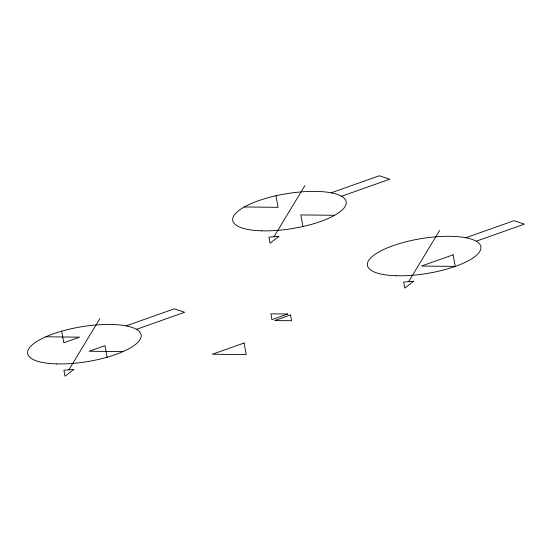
<?xml version="1.0" encoding="UTF-8"?>
<svg xmlns="http://www.w3.org/2000/svg" width="552" height="552" viewBox="0 0 552 552"><rect width="100%" height="100%" fill="white"/><g stroke="black" fill="none" stroke-linecap="round" stroke-linejoin="round"><path stroke-width="0.83" d="M68.883 369.826L99.905 318.573M273.944 236.753L304.966 185.5M408.639 281.679L439.661 230.419M331.145 192.82L379.341 175.771L389.705 179.221L341.502 196.277M126.084 325.887L174.28 308.837L184.644 312.294L136.447 329.344M465.84 237.739L514.036 220.69L524.4 224.147L476.203 241.196M244.301 206.959L278.091 207.338L275.993 195.746M334.602 215.294L300.812 214.914L302.917 226.506M45.823 336.782L79.612 337.162L63.77 342.764L61.665 331.172M122.965 351.617L89.176 351.238L105.018 345.635L107.122 357.22M73.851 369.419L65.005 376.229L63.922 370.233L73.851 369.419M278.912 236.346L270.066 243.163L268.976 237.16L278.912 236.346M413.607 281.272L404.761 288.082L403.678 282.086L413.607 281.272M453.13 254.824L421.445 266.036L455.234 266.416L453.13 254.824M287.778 314.019L271.929 319.622L270.88 313.833L287.778 314.019M290.552 314.944L274.71 320.553L291.601 320.74L290.552 314.944M244.101 343.013L212.417 354.225L246.206 354.605L244.101 343.013M396.143 275.745A57.477 17.664 -9.3 0 0 480.944 247.503A57.477 17.664 -9.3 0 0 395.363 244.895A57.477 17.664 -9.3 0 0 396.143 275.745M56.387 363.892A57.477 17.664 -9.3 0 0 141.188 335.657A57.477 17.664 -9.3 0 0 55.607 333.042A57.477 17.664 -9.3 0 0 56.387 363.892M261.448 230.826A57.477 17.664 -9.3 0 0 346.249 202.584A57.477 17.664 -9.3 0 0 260.668 199.976A57.477 17.664 -9.3 0 0 261.448 230.826"/></g></svg>
